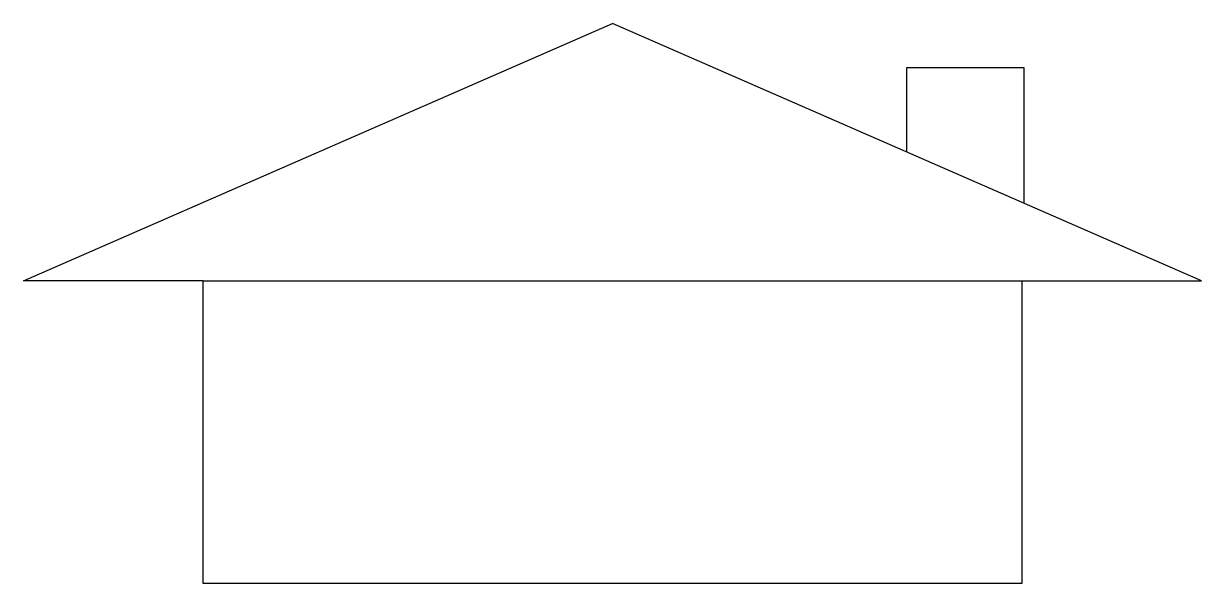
# Model space of a CAD drawing. Header units: millimetres. Extents: x 1182 to 3274, y 750 to 1745.
import ezdxf

# ---------------------------------------------------------------- set-up
doc = ezdxf.new("R2010")
doc.units = ezdxf.units.MM

msp = doc.modelspace()

# ---------------------------------------------------------------- linework, layer by layer
for p, q in [((1181.6, 1287.8), (2228, 1745.3)), ((3274.4, 1287.8), (2228, 1745.3)), ((2751.2, 1516.5), (2751.2, 1666.9)), ((2751.2, 1666.9), (2959, 1666.9)), ((2959, 1666.9), (2959, 1425.7)), ((1500.4, 1287.8), (1181.6, 1287.8)), ((1500.4, 749.6), (1500.4, 1287.8)), ((1500.4, 1287.8), (2955.5, 1287.8)), ((2955.5, 1287.8), (2955.5, 749.6)), ((2955.5, 1287.8), (3274.4, 1287.8)), ((2955.5, 749.6), (1500.4, 749.6))]:
    msp.add_line(p, q)

doc.saveas('drawing.dxf')
